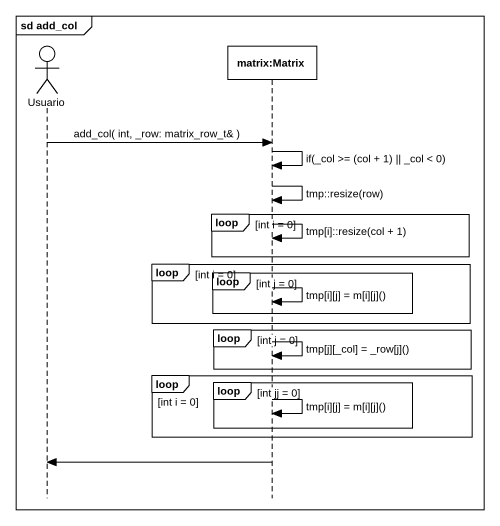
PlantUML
@startuml
mainframe sd add_col
hide footbox
actor Usuario
participant "matrix:Matrix" as matrix_Matrix

Usuario -> matrix_Matrix : add_col( int, _row: matrix_row_t& )
matrix_Matrix -> matrix_Matrix : if(_col >= (col + 1) || _col < 0)
matrix_Matrix -> matrix_Matrix : tmp::resize(row)
loop int i = 0
  matrix_Matrix -> matrix_Matrix : tmp[i]::resize(col + 1)
end
loop int i = 0
  loop int j = 0
    matrix_Matrix -> matrix_Matrix : tmp[i][j] = m[i][j]()
  end
end
loop int j = 0
  matrix_Matrix -> matrix_Matrix : tmp[j][_col] = _row[j]()
end
loop int i = 0
  loop int jj = 0
    matrix_Matrix -> matrix_Matrix : tmp[i][j] = m[i][j]()
  end
end
matrix_Matrix -> Usuario
@enduml
